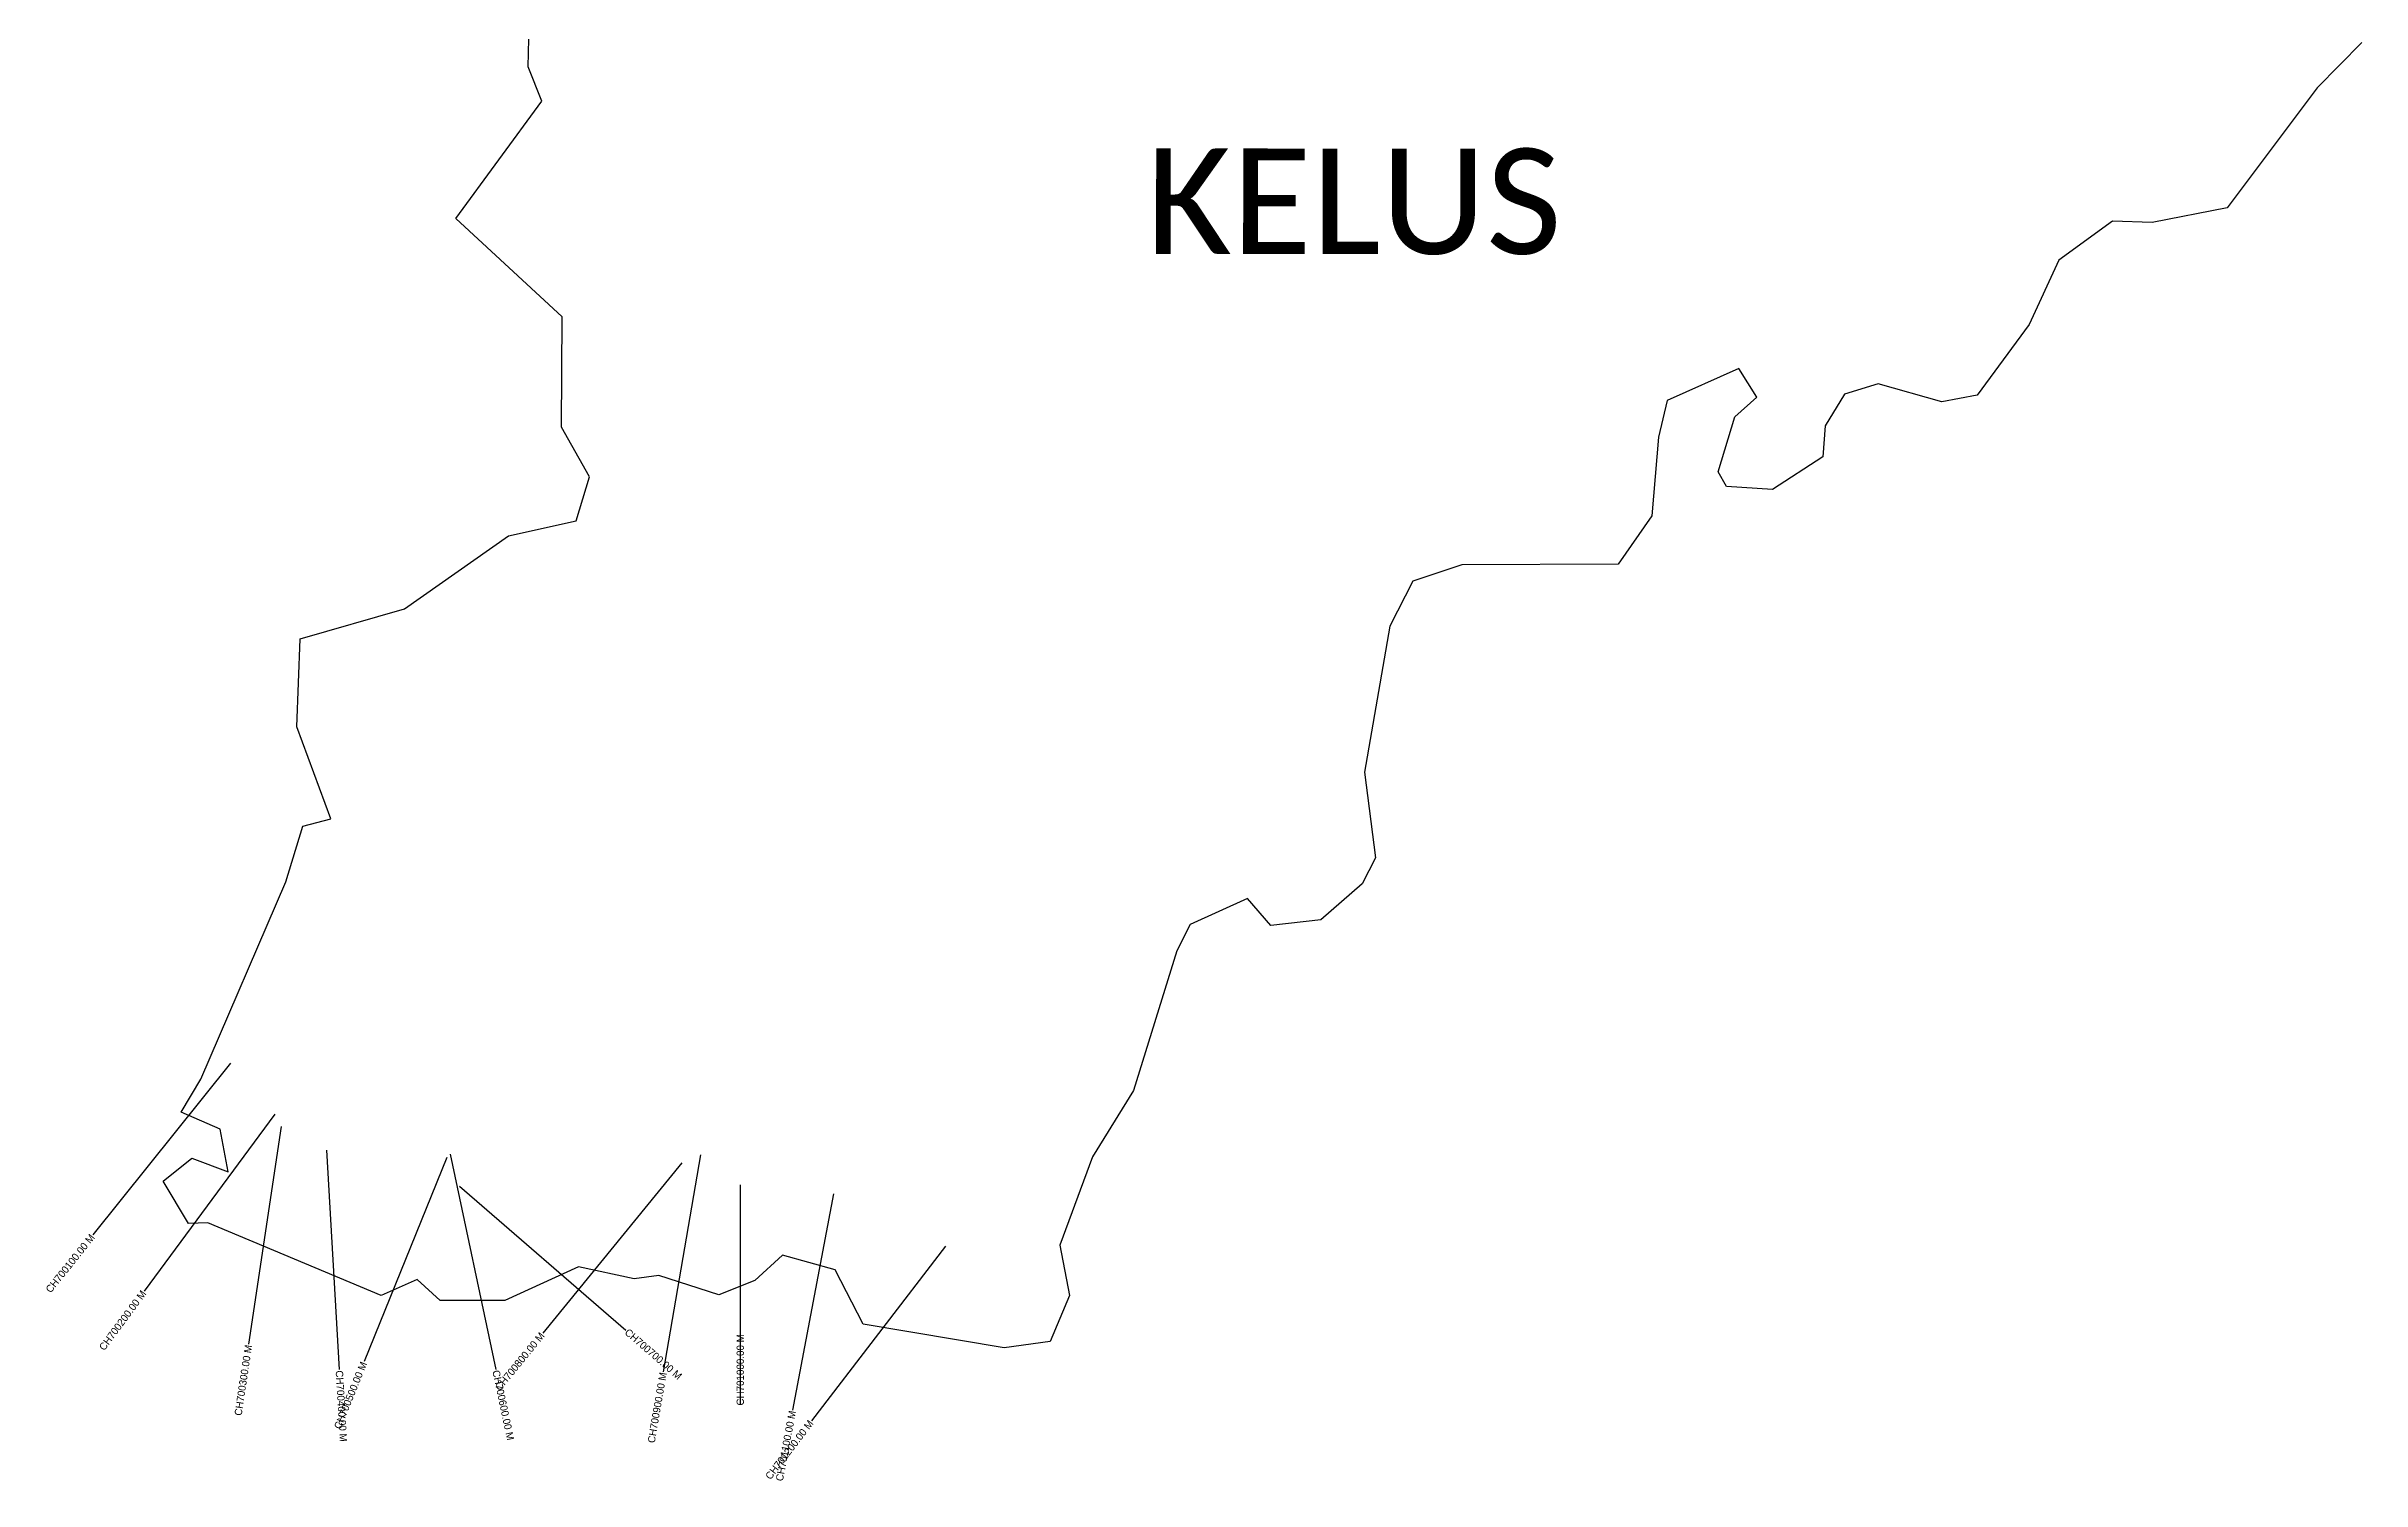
# Model space of a CAD drawing. Header units: metres. Extents: x 347678 to 350968, y 1759249 to 1763161.
# Drawn here: x 347678 to 350835, y 1759249 to 1761205 of the extents above; entities that cross this region are included whole.
import ezdxf
from ezdxf.enums import TextEntityAlignment as Align

# ---------------------------------------------------------------- set-up
doc = ezdxf.new("R2010")
doc.units = ezdxf.units.M
for name, color, linetype in [('CS', 134, 'Continuous'), ('CSMark', 6, 'Continuous'), ('VILLAGE NAME', 250, 'Continuous')]:
    doc.layers.add(name, color=color, linetype=linetype)

msp = doc.modelspace()

# ---------------------------------------------------------------- linework, layer by layer
at = {"color": 6}
msp.add_lwpolyline([(350835.1, 1761210.4), (350774.4, 1761148.9), (350651.6, 1760985), (350549.2, 1760965), (350495.5, 1760967), (350422, 1760913.8), (350381.8, 1760826.2), (350310.6, 1760729.8), (350262.8, 1760720.8), (350175.8, 1760745), (350129.9, 1760731), (350103.4, 1760687.8), (350100.1, 1760645.7), (350031.6, 1760600.9), (349969.1, 1760605.2), (349957.5, 1760625.2), (349980.5, 1760700.3), (350010.1, 1760726.9), (349985.7, 1760766), (349888, 1760722.3), (349876.1, 1760672.5), (349867.2, 1760565.3), (349821.1, 1760499.1), (349607.9, 1760498.3), (349541.1, 1760476.1), (349509.8, 1760414.8), (349475.3, 1760215.4), (349490.2, 1760098.9), (349472.1, 1760063.4), (349415.9, 1760014.3), (349347.4, 1760006.5), (349315.8, 1760043.3), (349237.5, 1760007.9), (349219.2, 1759972.2), (349160.3, 1759781.7), (349104.5, 1759691.1), (349059.7, 1759570.5), (349073, 1759502.1), (349046.7, 1759439.3), (348983.8, 1759430.5), (348791.8, 1759462.7), (348753.6, 1759537.1), (348681.6, 1759557.2), (348644.1, 1759522.3), (348595.1, 1759502.7), (348513.1, 1759529.4), (348479.3, 1759524.9), (348403.5, 1759541.1), (348303.2, 1759495.3), (348215.1, 1759495.3), (348183.6, 1759523.6), (348134.4, 1759502.2), (347898, 1759601.1), (347871.7, 1759600.3), (347837, 1759657.9), (347876.3, 1759689.2), (347925.8, 1759670.7), (347914.9, 1759729), (347861.7, 1759752.1), (347888.7, 1759797), (348004.6, 1760066), (348027.4, 1760142), (348065.9, 1760151.8), (348019.5, 1760277.4), (348023.8, 1760397.6), (348166.2, 1760438.5), (348308.3, 1760537.9), (348400.5, 1760558.2), (348418.5, 1760618.3), (348380.3, 1760686.1), (348381.1, 1760836.6), (348236.2, 1760970.4), (348353.6, 1761130.7), (348335.1, 1761177.5), (348337.2, 1761273.5)], dxfattribs=at)
at = {"layer": 'CS'}
for p, q in [((347929, 1759818.7), (347741.4, 1759584.6)), ((347989.6, 1759749.4), (347811.4, 1759508.1)), ((347998.2, 1759732.3), (347953.7, 1759435.6)), ((348059.9, 1759700.4), (348077.3, 1759400.9)), ((348228.5, 1759694.6), (348290.7, 1759401.1)), ((348569.9, 1759693.8), (348519.1, 1759398.1)), ((348223.8, 1759690.1), (348111.3, 1759412)), ((348544.5, 1759683), (348354.8, 1759450.5)), ((348241.3, 1759651.2), (348468, 1759454.7)), ((348624.1, 1759652.9), (348624.1, 1759352.9)), ((348751.2, 1759640.6), (348695.5, 1759345.8)), ((348904.1, 1759569.1), (348721.3, 1759331.1))]:
    msp.add_line(p, q, dxfattribs=at)

# ---------------------------------------------------------------- texts
at = {"layer": 'CSMark'}
for s, rotation, p in [('CH700100.00 M', 51.3029, (347740.8, 1759583.8)), ('CH700200.00 M', 53.5431, (347810.8, 1759507.3)), ('CH700800.00 M', 50.7872, (348354.2, 1759449.8)), ('CH700300.00 M', 81.4747, (347953.6, 1759434.6)), ('CH700500.00 M', 67.9706, (348110.9, 1759411)), ('CH700900.00 M', 80.2528, (348519, 1759397.1)), ('CH701100.00 M', 79.2971, (348695.3, 1759344.8)), ('CH701200.00 M', 52.4802, (348720.7, 1759330.3))]:
    msp.add_text(s, height=10, rotation=rotation, dxfattribs=at).set_placement(p, align=Align.MIDDLE_RIGHT)
for s, rotation, p in [('CH700700.00 M', 319.071, (348468.8, 1759454)), ('CH701000.00 M', 90, (348624.1, 1759351.9)), ('CH700400.00 M', 273.3374, (348077.4, 1759399.9)), ('CH700600.00 M', 281.9717, (348290.9, 1759400.1))]:
    msp.add_text(s, height=10, rotation=rotation, dxfattribs=at).set_placement(p, align=Align.MIDDLE_LEFT)
at = {"layer": 'VILLAGE NAME', "insert": (349177.7, 1761066.1), "char_height": 143.7, "attachment_point": 1, "rotation": 359.9793}
msp.add_mtext_dynamic_manual_height_columns('{\\fCalibri|b0|i0|c0|p34;KELUS}', width=1418, gutter_width=718.5, heights=[0], dxfattribs=at)

doc.saveas('drawing.dxf')
